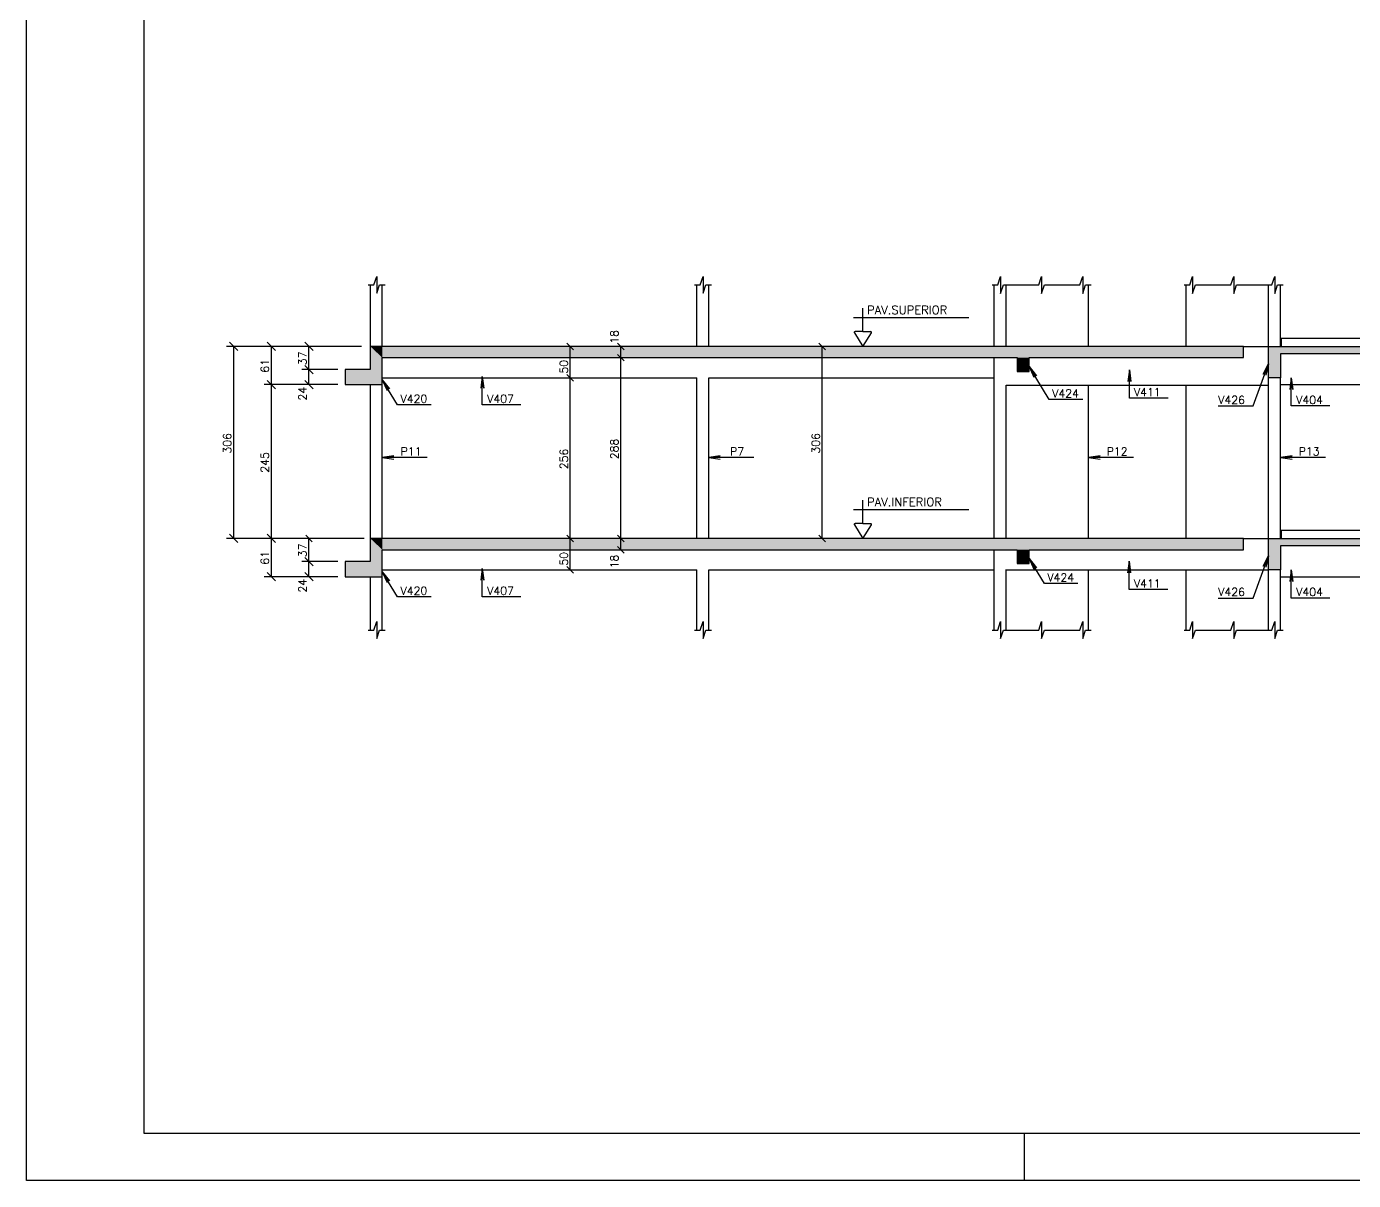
# Model space of a CAD drawing. Extents: x 39030 to 46920, y 0 to 4455.
# Drawn here: x 39030 to 41144, y 0 to 1839 of the extents above; entities that cross this region are included whole.
import ezdxf

# ---------------------------------------------------------------- set-up
doc = ezdxf.new("R2010")
doc.units = 0
doc.header["$LTSCALE"] = 75
doc.header["$MEASUREMENT"] = 0
doc.layers.get('0').update_dxf_attribs({"color": 3, "linetype": 'CONTINUOUS'})
for name, color, linetype in [('1', 3, 'CONTINUOUS'), ('212', 3, 'CONTINUOUS'), ('216', 3, 'CONTINUOUS'), ('220', 5, 'CONTINUOUS'), ('221', 1, 'CONTINUOUS'), ('222', 6, 'CONTINUOUS'), ('230', 3, 'CONTINUOUS'), ('231', 1, 'CONTINUOUS'), ('249', 1, 'CONTINUOUS'), ('250', 1, 'CONTINUOUS'), ('253', 253, 'CONTINUOUS')]:
    doc.layers.add(name, color=color, linetype=linetype)
doc.styles.get("Standard").update_dxf_attribs({"font": 'ROMANS.SHX'})

# ---------------------------------------------------------------- blocks, each defined once
blk = doc.blocks.new('LINCOR', base_point=(141685.584025, 23895.795977))
blk.add_lwpolyline([(141685.584025, 23895.795977), (141685.917359, 23895.795977), (141686.084025, 23896.295977), (141686.084025, 23895.295977), (141686.250692, 23895.795977), (141686.584025, 23895.795977)])

msp = doc.modelspace()

# ---------------------------------------------------------------- linework, layer by layer
for p, q in [((39030.1, 0), (39030.1, 4455)), ((40620.1, 0), (40620.1, 75)), ((40620.1, 0), (40620.1, 75)), ((46920.1, 0), (39030.1, 0))]:
    msp.add_line(p, q)
at = {"layer": '1'}
for p, q in [((39577.9, 1329.2), (39577.9, 1427.2)), ((39596.9, 1329.2), (39596.9, 1427.2)), ((40097.9, 1329.2), (40097.9, 1427.2)), ((40116.9, 1329.2), (40116.9, 1427.2)), ((40571.9, 1329.2), (40571.9, 1427.2)), ((40590.9, 1329.2), (40590.9, 1427.2)), ((40721.9, 1329.2), (40721.9, 1427.2)), ((40877.9, 1329.2), (40877.9, 1427.2)), ((41008.9, 1329.2), (41008.9, 1427.2)), ((41027.9, 1329.2), (41027.9, 1427.2)), ((40571.9, 1023.2), (40571.9, 1311.2)), ((40097.9, 1023.2), (40097.9, 1279.2)), ((40116.9, 1023.2), (40116.9, 1279.2)), ((41008.9, 1023.2), (41008.9, 1279.2)), ((41027.9, 1023.2), (41027.9, 1279.2)), ((39577.9, 1023.2), (39577.9, 1268.2)), ((39596.9, 1023.2), (39596.9, 1268.2)), ((40590.9, 1023.2), (40590.9, 1267.2)), ((40721.9, 1023.2), (40721.9, 1267.2)), ((40877.9, 1023.2), (40877.9, 1267.2)), ((40571.9, 877.2), (40571.9, 1005.2)), ((40097.9, 877.2), (40097.9, 973.2)), ((40116.9, 877.2), (40116.9, 973.2)), ((40590.9, 877.2), (40590.9, 973.5)), ((40721.9, 877.2), (40721.9, 973.2)), ((40877.9, 877.2), (40877.9, 973.2)), ((41008.9, 877.2), (41008.9, 973.2)), ((41027.9, 877.2), (41027.9, 973.2)), ((39577.9, 877.2), (39577.9, 962.2)), ((39596.9, 877.2), (39596.9, 962.2))]:
    msp.add_line(p, q, dxfattribs=at)
at = {"layer": '216'}
for p, q in [((39366.7, 1322.6), (39353.4, 1335.8)), ((39426.7, 1322.6), (39413.4, 1335.8)), ((39486.7, 1322.6), (39473.4, 1335.8)), ((39901.6, 1323.9), (39891, 1334.5)), ((39982.2, 1323.9), (39971.6, 1334.5)), ((40303, 1323.9), (40292.4, 1334.5)), ((39982.2, 1305.9), (39971.6, 1316.5)), ((39486.7, 1285.6), (39473.4, 1298.8)), ((39426.7, 1261.6), (39413.4, 1274.8)), ((39486.7, 1261.6), (39473.4, 1274.8)), ((39901.6, 1273.9), (39891, 1284.5)), ((39366.7, 1016.6), (39353.4, 1029.8)), ((39426.7, 1016.6), (39413.4, 1029.8)), ((39474.8, 1028.5), (39485.4, 1017.9)), ((39901.6, 1017.9), (39891, 1028.5)), ((39982.2, 1017.9), (39971.6, 1028.5)), ((40303, 1017.9), (40292.4, 1028.5)), ((39982.2, 999.9), (39971.6, 1010.5)), ((39486.7, 979.6), (39473.4, 992.8)), ((39901.6, 967.9), (39891, 978.5)), ((39426.7, 955.6), (39413.4, 968.8)), ((39486.7, 955.6), (39473.4, 968.8))]:
    msp.add_line(p, q, dxfattribs=at)
at = {"layer": '220'}
for points in [[(39596.9, 1329.2), (39596.9, 1329.2), (39577.8, 1329.2), (39577.8, 1292.2), (39537.9, 1292.2), (39537.9, 1268.2), (39577.8, 1268.2), (39577.8, 1268.2), (39596.9, 1268.2), (39596.9, 1311.2), (40608.4, 1311.2), (40608.4, 1289.2), (40627.4, 1289.2), (40627.4, 1311.2), (40968.9, 1311.2), (40968.9, 1329.2), (39596.9, 1329.2)], [(41826.9, 1317.2), (41479.9, 1317.2), (41479.9, 1279.2), (41460.9, 1279.2), (41460.9, 1317.2), (41027.9, 1317.2), (41027.9, 1279.2), (41008.9, 1279.2), (41008.9, 1329.2), (42297.9, 1329.2), (42297.9, 1279.2), (42278.9, 1279.2), (42278.9, 1317.2), (41845.9, 1317.2), (41845.9, 1279.2), (41826.9, 1279.2), (41826.9, 1317.2)], [(39596.9, 1023.2), (39596.9, 1023.2), (39577.8, 1023.2), (39577.8, 986.2), (39537.9, 986.2), (39537.9, 962.2), (39577.8, 962.2), (39577.8, 962.2), (39596.9, 962.2), (39596.9, 1005.2), (40608.4, 1005.2), (40608.4, 983.2), (40627.4, 983.2), (40627.4, 1005.2), (40968.9, 1005.2), (40968.9, 1023.2), (39596.9, 1023.2)], [(41826.9, 1011.2), (41479.9, 1011.2), (41479.9, 973.2), (41460.9, 973.2), (41460.9, 1011.2), (41027.9, 1011.2), (41027.9, 973.2), (41008.9, 973.2), (41008.9, 1023.2), (42297.9, 1023.2), (42297.9, 973.2), (42278.9, 973.2), (42278.9, 1011.2), (41845.9, 1011.2), (41845.9, 973.2), (41826.9, 973.2), (41826.9, 1011.2)]]:
    msp.add_lwpolyline(points, dxfattribs=at)
at = {"layer": '221'}
for points in [[(40568.5, 1427.2), (40577.4, 1427.2), (40581.9, 1440.7), (40581.9, 1413.7), (40586.4, 1427.2), (40634, 1427.2), (40642.9, 1427.2), (40647.4, 1440.7), (40647.4, 1413.7), (40651.9, 1427.2), (40660.9, 1427.2), (40708.4, 1427.2), (40712.9, 1440.7), (40712.9, 1413.7), (40717.4, 1427.2), (40726.4, 1427.2)], [(40874.5, 1427.2), (40883.4, 1427.2), (40887.9, 1440.7), (40887.9, 1413.7), (40892.4, 1427.2), (40940, 1427.2), (40948.9, 1427.2), (40953.4, 1440.7), (40953.4, 1413.7), (40957.9, 1427.2), (40966.9, 1427.2), (41014.4, 1427.2), (41018.9, 1440.7), (41018.9, 1413.7), (41023.4, 1427.2), (41032.4, 1427.2)], [(40568.5, 877.2), (40577.4, 877.2), (40581.9, 890.7), (40581.9, 863.7), (40586.4, 877.2), (40634, 877.2), (40642.9, 877.2), (40647.4, 890.7), (40647.4, 863.7), (40651.9, 877.2), (40660.9, 877.2), (40708.4, 877.2), (40712.9, 890.7), (40712.9, 863.7), (40717.4, 877.2), (40726.4, 877.2)], [(40874.5, 877.2), (40883.4, 877.2), (40887.9, 890.7), (40887.9, 863.7), (40892.4, 877.2), (40940, 877.2), (40948.9, 877.2), (40953.4, 890.7), (40953.4, 863.7), (40957.9, 877.2), (40966.9, 877.2), (41014.4, 877.2), (41018.9, 890.7), (41018.9, 863.7), (41023.4, 877.2), (41032.4, 877.2)]]:
    msp.add_lwpolyline(points, dxfattribs=at)
at = {"layer": '222'}
for p, q in [((39217.6, 75), (39217.6, 4380)), ((46845.1, 75), (39217.6, 75))]:
    msp.add_line(p, q, dxfattribs=at)
at = {"layer": '230'}
for p, q in [((41028.9, 1342.2), (41405.4, 1342.2)), ((41028.9, 1342.2), (41028.9, 1329.2)), ((40968.9, 1329.2), (41008.9, 1329.2)), ((39596.9, 1279.2), (40097.9, 1279.2)), ((40116.9, 1279.2), (40571.9, 1279.2)), ((40590.9, 1267.2), (41008.9, 1267.2)), ((41027.9, 1268.2), (41405.4, 1268.2)), ((41028.9, 1036.2), (41405.4, 1036.2)), ((41028.9, 1036.2), (41028.9, 1023.2)), ((40968.9, 1023.2), (41008.9, 1023.2)), ((39596.9, 973.2), (40097.9, 973.2)), ((40116.9, 973.2), (40571.9, 973.2)), ((40590.9, 973.2), (41008.9, 973.2)), ((41027.9, 962.2), (41405.4, 962.2))]:
    msp.add_line(p, q, dxfattribs=at)
at = {"layer": '231'}
for p, q in [((40347.5, 1375.2), (40531.3, 1375.2)), ((40362.5, 1352.7), (40362.5, 1390.2)), ((40349, 1350.6), (40362.5, 1329.2)), ((40362.5, 1352.7), (40350.1, 1352.7)), ((40362.5, 1352.7), (40374.9, 1352.7)), ((40362.5, 1329.2), (40376.1, 1350.6)), ((40362.5, 1046.7), (40362.5, 1084.2)), ((40347.5, 1069.2), (40531.3, 1069.2)), ((40349, 1044.6), (40362.5, 1023.2)), ((40362.5, 1046.7), (40350.1, 1046.7)), ((40362.5, 1046.7), (40374.9, 1046.7)), ((40362.5, 1023.2), (40376.1, 1044.6))]:
    msp.add_line(p, q, dxfattribs=at)
for centre, start, end in [((40350.1, 1351.3), 90, 212.377), ((40374.9, 1351.3), 327.6277, 90), ((40350.1, 1045.3), 90, 212.377), ((40374.9, 1045.3), 327.6277, 90)]:
    msp.add_arc(centre, 1.36, start, end, dxfattribs=at)
at = {"layer": '249'}
for points in [[(40712.8, 1244.6), (40659.4, 1244.6), (40627.4, 1297.1), (40639.1, 1282.5), (40627.4, 1297.1), (40634.9, 1280)], [(40848.8, 1246.6), (40787.3, 1246.6), (40787.3, 1291.6), (40789.7, 1273), (40787.3, 1291.6), (40784.8, 1273)], [(40928.8, 1234.2), (40984.5, 1234.2), (41008.9, 1301.6), (41000.2, 1284.9), (41008.9, 1301.6), (41004.8, 1283.3)], [(39674.6, 1236.2), (39621.2, 1236.2), (39596.9, 1276.1), (39608.6, 1261.5), (39596.9, 1276.1), (39604.4, 1259)], [(39817.8, 1236.2), (39756.2, 1236.2), (39756.2, 1281.2), (39758.7, 1262.6), (39756.2, 1281.2), (39753.8, 1262.6)], [(41106.8, 1234.2), (41045.2, 1234.2), (41045.2, 1279.2), (41047.7, 1260.6), (41045.2, 1279.2), (41042.8, 1260.6)], [(39668.6, 1152.2), (39596.9, 1152.2), (39615.4, 1154.6), (39596.9, 1152.2), (39615.4, 1149.7)], [(40188.6, 1152.2), (40116.9, 1152.2), (40135.4, 1154.6), (40116.9, 1152.2), (40135.4, 1149.7)], [(40793.6, 1152.2), (40721.9, 1152.2), (40740.4, 1154.6), (40721.9, 1152.2), (40740.4, 1149.7)], [(41099.6, 1152.2), (41027.9, 1152.2), (41046.4, 1154.6), (41027.9, 1152.2), (41046.4, 1149.7)], [(40928.8, 928.2), (40984.5, 928.2), (41008.9, 995.6), (41000.2, 978.9), (41008.9, 995.6), (41004.8, 977.3)], [(39817.8, 930.2), (39756.2, 930.2), (39756.2, 975.2), (39758.7, 956.6), (39756.2, 975.2), (39753.8, 956.6)], [(40705.1, 951.2), (40651.7, 951.2), (40627.4, 991.1), (40639.1, 976.5), (40627.4, 991.1), (40634.9, 974)], [(40848.3, 941.7), (40786.7, 941.7), (40786.7, 986.7), (40789.2, 968.1), (40786.7, 986.7), (40784.3, 968.1)], [(41106.8, 928.2), (41045.2, 928.2), (41045.2, 973.2), (41047.7, 954.6), (41045.2, 973.2), (41042.8, 954.6)], [(39674.6, 930.2), (39621.2, 930.2), (39596.9, 970.1), (39608.6, 955.5), (39596.9, 970.1), (39604.4, 953)]]:
    msp.add_lwpolyline(points, dxfattribs=at)
at = {"layer": '250'}
for p, q in [((39564, 1329.2), (39348.8, 1329.2)), ((39360.1, 1023.2), (39360.1, 1329.2)), ((39420.1, 1268.2), (39420.1, 1329.2)), ((39480.1, 1292.2), (39480.1, 1329.2)), ((39896.3, 1279.2), (39896.3, 1329.2)), ((39976.9, 1311.2), (39976.9, 1329.2)), ((39976.9, 1023.2), (39976.9, 1311.2)), ((40297.7, 1023.2), (40297.7, 1329.2)), ((39525.9, 1292.2), (39468.8, 1292.2)), ((39480.1, 1268.2), (39480.1, 1292.2)), ((39896.3, 1023.2), (39896.3, 1279.2)), ((39525.9, 1268.2), (39408.8, 1268.2)), ((39420.1, 1023.2), (39420.1, 1268.2)), ((39567.9, 1023.2), (39348.8, 1023.2)), ((39420.1, 962.2), (39420.1, 1023.2)), ((39480.1, 986.2), (39480.1, 1023.2)), ((39896.3, 973.2), (39896.3, 1023.2)), ((39976.9, 1005.2), (39976.9, 1023.2)), ((39525.9, 986.2), (39468.8, 986.2)), ((39480.1, 962.2), (39480.1, 986.2)), ((39525.9, 962.2), (39408.8, 962.2))]:
    msp.add_line(p, q, dxfattribs=at)
at = {"layer": '253'}
for points in [[(39596.9, 1268.2), (39577.8, 1329.2), (39577.8, 1292.2)], [(39596.9, 1311.2), (39577.8, 1329.2), (39596.9, 1268.2)], [(39596.9, 1311.2), (39596.9, 1329.2), (39577.8, 1329.2)], [(39596.9, 1329.2), (39596.9, 1329.2), (39596.9, 1329.2)], [(39596.9, 1329.2), (40608.4, 1311.2), (39596.9, 1329.2)], [(39596.9, 1329.2), (40608.4, 1311.2), (40968.9, 1329.2)], [(40608.4, 1311.2), (39596.9, 1329.2), (39596.9, 1311.2)], [(40608.4, 1311.2), (40627.4, 1311.2), (40968.9, 1329.2)], [(40608.4, 1289.2), (40627.4, 1289.2), (40608.4, 1311.2)], [(40627.4, 1289.2), (40627.4, 1311.2), (40608.4, 1311.2)], [(40968.9, 1329.2), (40627.4, 1311.2), (40968.9, 1311.2)], [(42297.9, 1329.2), (41008.9, 1329.2), (41027.9, 1317.2)], [(41008.9, 1329.2), (41008.9, 1279.2), (41027.9, 1279.2)], [(41008.9, 1329.2), (41027.9, 1279.2), (41027.9, 1317.2)], [(42297.9, 1329.2), (41027.9, 1317.2), (41460.9, 1317.2)], [(39537.9, 1268.2), (39577.8, 1292.2), (39537.9, 1292.2)], [(39596.9, 1268.2), (39577.8, 1292.2), (39537.9, 1268.2)], [(39596.9, 962.2), (39577.8, 1023.2), (39577.8, 986.2)], [(39596.9, 1005.2), (39577.8, 1023.2), (39596.9, 962.2)], [(39596.9, 1005.2), (39596.9, 1023.2), (39577.8, 1023.2)], [(39596.9, 1023.2), (39596.9, 1023.2), (39596.9, 1023.2)], [(39596.9, 1023.2), (40608.4, 1005.2), (39596.9, 1023.2)], [(39596.9, 1023.2), (40608.4, 1005.2), (40968.9, 1023.2)], [(40608.4, 1005.2), (39596.9, 1023.2), (39596.9, 1005.2)], [(40608.4, 1005.2), (40627.4, 1005.2), (40968.9, 1023.2)], [(40968.9, 1023.2), (40627.4, 1005.2), (40968.9, 1005.2)], [(42297.9, 1023.2), (41008.9, 1023.2), (41027.9, 1011.2)], [(41008.9, 1023.2), (41008.9, 973.2), (41027.9, 973.2)], [(41008.9, 1023.2), (41027.9, 973.2), (41027.9, 1011.2)], [(42297.9, 1023.2), (41027.9, 1011.2), (41460.9, 1011.2)], [(40608.4, 983.2), (40627.4, 983.2), (40608.4, 1005.2)], [(40627.4, 983.2), (40627.4, 1005.2), (40608.4, 1005.2)], [(39537.9, 962.2), (39577.8, 986.2), (39537.9, 986.2)], [(39596.9, 962.2), (39577.8, 986.2), (39537.9, 962.2)]]:
    msp.add_solid(points, dxfattribs=at)

# ---------------------------------------------------------------- block references
at = {"layer": '221', "xscale": 26.955286, "yscale": 26.955286}
for p in [(39574.5, 1427.2), (40094.5, 1427.2), (39574.5, 877.2), (40094.5, 877.2)]:
    msp.add_blockref('LINCOR', p, dxfattribs=at)

# ---------------------------------------------------------------- texts
for s, p in [('PAV.SUPERIOR', (40369.3, 1380.5)), ('PAV.INFERIOR', (40369.3, 1074.5))]:
    msp.add_text(s, height=13.5).set_placement(p)
at = {"layer": '212'}
for s, p in [('V420', (39626, 1239.4)), ('V407', (39764, 1239.4)), ('V424', (40664.2, 1247.8)), ('V411', (40794.5, 1249.9)), ('V426', (40928.7, 1237.4)), ('V404', (41053, 1237.4)), ('P11', (39626, 1155.4)), ('P7', (40151, 1155.4)), ('P12', (40751, 1155.4)), ('P13', (41057, 1155.4)), ('V424', (40656.5, 954.4)), ('V411', (40794.5, 944.9)), ('V420', (39626, 933.4)), ('V407', (39764, 933.4)), ('V426', (40928.7, 931.4)), ('V404', (41053, 931.4))]:
    msp.add_text(s, height=12.75, dxfattribs=at).set_placement(p)
at = {"layer": '216'}
for s, p in [('18', (39973, 1333.4)), ('37', (39476.2, 1299.2)), ('61', (39416.2, 1287.2)), ('50', (39892.5, 1285.7)), ('24', (39476.2, 1242.7)), ('306', (39356.2, 1158.3)), ('306', (40293.9, 1158.3)), ('256', (39892.5, 1133.3)), ('288', (39973, 1149.3)), ('245', (39416.2, 1127.8)), ('61', (39416.2, 981.2)), ('37', (39476.2, 993.2)), ('50', (39892.5, 979.7)), ('18', (39973, 975.4)), ('24', (39476.2, 936.7))]:
    msp.add_text(s, height=12.75, rotation=90, dxfattribs=at).set_placement(p)

doc.saveas('drawing.dxf')
